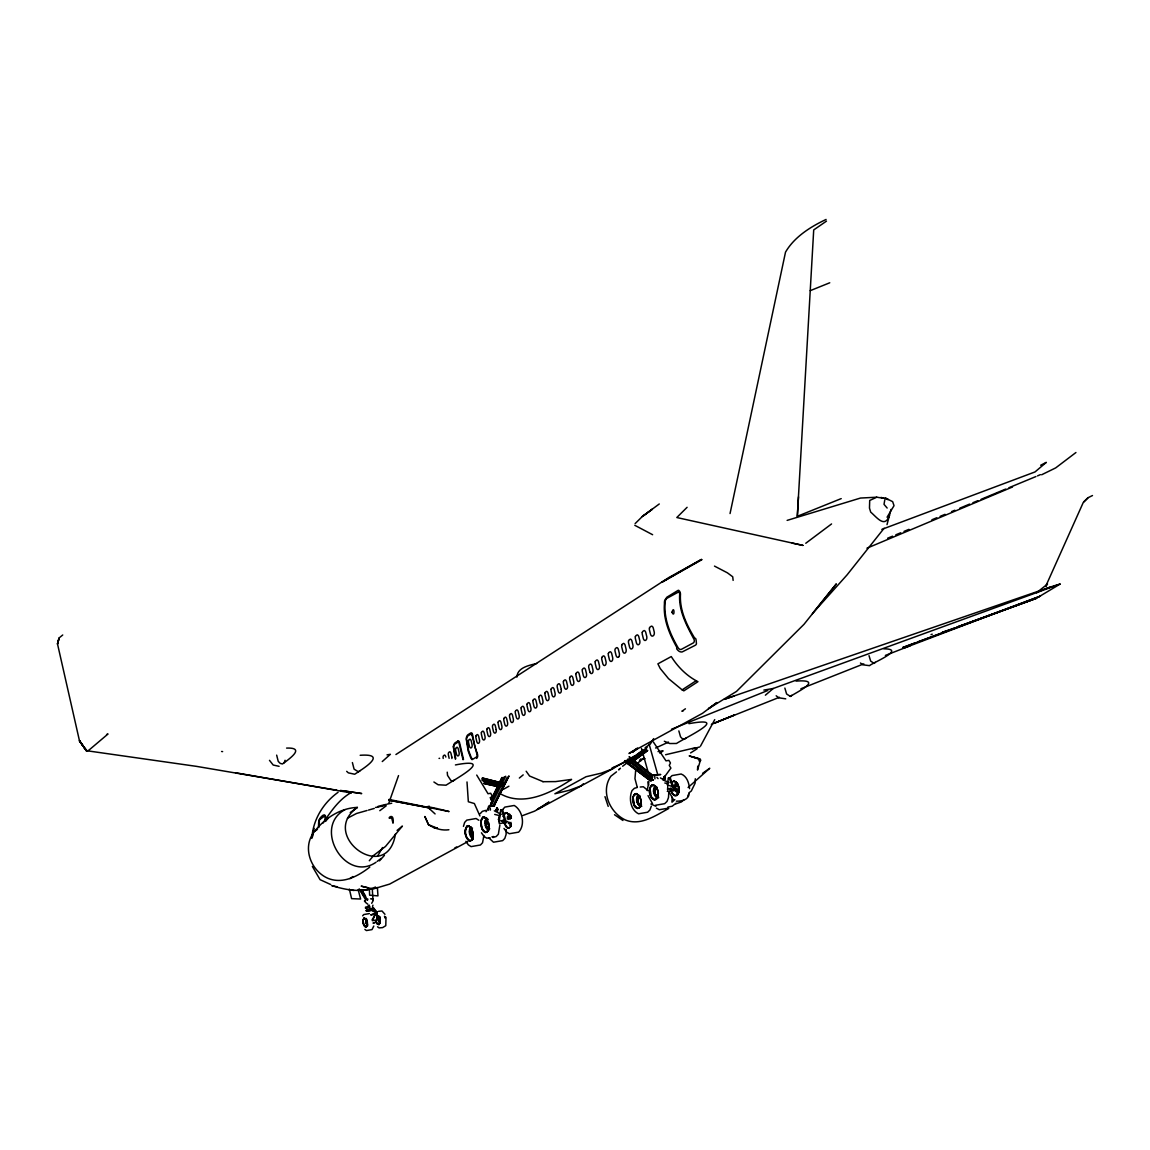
<?xml version="1.0" encoding="UTF-8"?>
<svg xmlns="http://www.w3.org/2000/svg" width="1150" height="1150" viewBox="0 0 1150 1150"><rect width="100%" height="100%" fill="white"/><g stroke="black" fill="none" stroke-linecap="round" stroke-linejoin="round"><path stroke-width="1.5" d="M670.967 787.851L670.953 790.726L667.302 791.416M665.261 778.823L664.456 776.48L663.363 779.182L664.916 779.413M325.206 820.999L325.249 817.751A3.22 1.035 -83.8 0 0 324.889 816.011L324.889 816.011M325.536 820.999L325.579 817.894A4.341 1.394 -83.8 0 0 325.335 815.637C324.156 812.619 318.507 818.872 318.751 821.589A4.212 0.992 -84.5 0 0 318.622 823.184L318.521 826.764M367.626 925.017L366.261 922.789L366.706 919.382M372.413 920.733L376.984 919.784L376.927 911.893L372.039 919.871M488.808 828.863L488.779 830.386C484.797 828.144 483.575 821.373 486.709 817.981L487.255 819.432C484.912 822.02 485.889 827.066 488.808 828.863L489.756 828.762M367.598 925.937L365.757 923.019L366.39 918.505M641.772 806.308L640.478 806.423L640.507 804.971C637.517 803.462 636.525 798.373 639.026 796.016L640.018 795.901M658.777 797.683L657.455 797.812L657.498 796.346C654.436 794.837 653.43 789.662 655.989 787.29L657.009 787.175M386.012 917.226L385.782 925.678L382.634 927.604L379.069 927.892L377.531 926.756M318.751 827.626L319.47 819.777L324.789 815.867M379.874 917.039L379.802 919.971M378.781 919.137L379.313 917.154L380.233 917.47M378.968 924.614L377.272 923.953L375.878 921.021L377.272 923.996L378.939 924.542L380.018 922.559L379.644 917.829M483.92 835.489L482.54 842.749L480.441 844.991L471.083 846.616L468.352 844.876L465.908 841.311M371.22 914.94L373.98 914.092L373.118 914.552M499.862 825.154L498.367 834.21L496.211 836.496L492.904 837.531M506.287 829.495L506.086 834.497L504.807 838.393L502.679 840.636L493.494 842.217L489.095 838.149M471.069 826.692C468.007 830.056 469.214 836.711 473.11 838.954L473.124 837.444C470.278 835.648 469.315 830.702 471.601 828.129L472.521 828.029M376.927 911.893L376.984 919.784M640.981 805.273L641.024 804.123M509.996 818.8L510.528 815.695M657.944 796.663L658.001 795.498M500.825 820.755L506.331 822.796L502.622 809.773L500.696 809.758L499.862 815.939M508.702 819.202L509.738 815.796M510.341 818.886L510.816 816.169M509.393 818.57L510.054 814.459M695.304 778.737L695.046 783.351L691.308 790.984L688.778 792.982M697.748 766.13L697.518 770.069L700.58 759.661L689.181 755.895L699.919 758.971L692.199 756.714M841.211 498.611L797.324 516.307L798.503 496.843M797.324 516.307L813.711 229.928L826.491 221.116M668.783 792.652L668.481 797.568L667.029 801.421L664.671 803.678L655.5 805.273M671.931 802.197L672.232 797.367M647.191 790.539L648.902 781.799M488.966 828.791L488.649 822.724M640.478 806.423C636.396 804.54 635.159 797.726 638.494 794.636L639.026 796.016M638.523 799.307L638.681 797.079M657.455 797.812C653.301 795.944 652.05 789.015 655.457 785.881L655.989 787.29M668.351 788.699L673.138 790.74L674.418 789.274L670.321 778.09L668.394 778.076L667.402 784.056M675.611 787.261L676.171 784.616L677.681 783.826M677.149 786.959L677.695 784.329M498.079 809.6L497.102 808.004L495.952 810.807L497.634 811.038L497.102 808.004L495.938 810.003M635.749 769.479L634.958 778.636L637.158 786.887M428.993 806.021L429.496 808.781L435.088 813.927M391.661 817.621C384.718 820.928 394.551 810.046 393.027 823.184L391.906 818.886M453.316 746.695L455.299 759.043M395.442 833.98C387.421 885.629 317.989 835.475 357.363 807.415C340.314 808.048 324.746 818.254 314.611 831.407C301.602 846.831 310.644 871.111 328.296 878.471C343.16 884.336 358.268 876.07 369.826 867.057M366.764 899.789L367.942 899.142M498.856 821.804L499.201 816.054M667.546 789.935L667.949 783.682L664.815 783.006M311.851 838.436C312.944 819.835 323.064 803.059 338.071 792.307M312.182 837.258L313.389 830.587M370.544 898.826L373.146 898.811L372.37 899.228M372.557 906.631L372.916 905.179M687.801 796.49L688.102 794.938M312.354 837.056L314.137 828.402M730.049 513.547L785.508 252.166C794.247 237.015 810.621 226.708 826.088 219.449M366.447 920.144L367.598 924.643M505.324 822.983L501.63 809.974L500.696 809.758M887.009 524.63L891.02 509.436M59.081 638.02L57.5 643.971L59.081 638.02L57.514 643.971L79.479 740.844L86.379 750.677L196.449 766.36L336.749 790.194M503.369 785.464L503.168 786.169L504.045 783.481L482.482 777.989M673.138 790.74L673.497 789.461L669.386 778.262L668.394 778.076M503.369 816.5L505.267 812.82L506.834 812.662C511.534 817.348 514.151 822.451 506.834 812.806L505.267 812.964L503.412 816.557M366.893 925.419L367.109 924.614M367.468 925.175L365.585 927.303C363.026 925.333 361.876 920.747 363.989 918.102L365.801 918.649L367.195 921.596M373.793 926.038L372.011 929.602L366.419 930.551L364.881 929.401M380.046 917.326L379.96 919.885M379.601 923.824L379.155 917.312L376.611 915.414M471.787 838.178L472.176 836.841M487.427 829.61L487.83 828.259M463.436 826.39L464.643 822.423L466.785 820.122L476.071 818.512L478.831 820.266M473.239 837.401L472.521 839.687L469.818 841.167C465.247 838.235 463.45 830.171 467.173 825.959L468.654 825.829C473.196 828.575 474.864 836.409 471.256 840.477L469.775 840.636C465.376 837.904 463.867 830.156 467.475 826.275L470.364 827.051L471.701 828.992M639.084 805.704L639.501 804.411M656.032 797.094L656.463 795.786M367.195 920.949L367.224 922.976M510.571 826.663L511.304 824.421L510.629 826.778L507.797 828.158L503.786 822.408M510.658 823.227L510.959 822.365M676.876 782.69L676.89 785.206L677.393 783.869L674.259 780.879L671.212 782.446M276.661 755.133L278.243 761.401L280.255 763.413L282.454 763.959L284.194 762.752L285.056 760.251M388.858 802.973L398.533 775.589M641.168 804.827L640.349 807.056L637.416 808.536C632.5 806.021 630.904 797.683 634.958 793.759L636.582 793.601L639.846 796.447M658.217 796.174L657.383 798.431L654.379 799.954C649.348 797.453 647.738 788.943 651.878 785.004L653.545 784.832L656.88 787.693L658.461 793.342M651.317 806.208L649.894 810.003L647.608 812.231L638.538 813.798C630.502 809.801 628.676 798.287 632.04 790.582L634.369 788.311L637.359 787.448M689.253 793.557C688.476 800.012 681.734 801.219 676.401 801.191M677.738 790.309L678.629 792.738L677.062 788.684M663.378 778.406L664.456 776.48L665.347 778.033M373.046 919.367L376.151 912.223L370.027 908.845L370.128 909.765L376.208 912.712L376.884 912.079L373.621 908.098L370.027 908.845M496.383 809.485L497.102 808.004L497.662 809.241M499.589 782.388L501.932 777.572M491.984 800.529L502.938 778.033M499.747 782.302L502.09 777.472M323.078 823.055C330.798 811.555 339.164 799.121 351.641 792.321M700.681 760.567L698.97 760.883L699.488 758.827M884.738 500.164L884.019 504.347L887.153 508.041M490.705 803.85L504.088 777.242M490.762 805.977L505.713 776.236M493.062 805.446L507.222 777.271M493.853 805.963L508.774 776.221M494.04 805.863L508.99 776.092M490.849 803.764L504.289 777.127M637.833 764.189L640.521 759.029M498.281 819.548L499.546 817.147M700.551 746.048L714.725 719.627M377.876 855.686L382.519 847.536M371.694 903.296L373.06 900.867M490.231 808.148L490.446 810.06M635.131 523.595L642.332 516.508L659.266 503.973M887.067 517.241L894.024 505.669L892.659 501.659L885.414 498.051L888.131 499.574L880.986 497.404M653.646 738.631L650.325 744.05L645.136 747.673M486.062 811.699L492.717 801.349L491.122 798.517L492.229 796.001L490.691 793.27L488.031 793.73L476.718 775.071M664.599 776.768L670.896 768.099L669.242 765.397L670.464 762.953L668.854 760.366L665.994 760.854L653.286 741.879M470.609 836.51L471.313 835.576M486.234 827.928L486.939 826.979M509.306 822.681L508.588 823.63L507.768 821.402M884.091 528.253L847.047 574.914L812.403 613.626L836.352 583.884L803.994 624.321L736.503 691.409L708.443 708.688L716.924 702.535L702.434 713.359L628.992 753.509L637.603 747.974M637.848 804.123L638.581 803.203M654.781 795.498L655.529 794.578M889.511 515.301C884.954 528.842 876.731 517.184 870.708 512.124L869.472 508.099L869.702 500.466L876.76 497.217L885.126 498.482M369.308 860.732L372.844 856.491M328.21 818.196L325.464 821.431M378.911 915.917L378.853 917.24M471.759 828.733L470.968 833.721M362.652 915.831L363.803 914.538L369.351 913.603M487.413 820.051L486.608 825.111M1092.5 495.535L1088.101 497.691L1083.228 502.564L1045.638 586.471L1047.521 584.013L1037.07 592.365M502.78 809.413L504.85 807.099L514.223 805.474C522.632 810.376 525.478 824.952 518.636 832.14L509.321 833.736L506.518 832.011L504.002 828.446M379.486 860.847L384.431 855.356M488.074 830.645L485.415 832.083C480.916 829.351 479.406 821.459 483.086 817.564L486.048 818.326L488.894 825.801L488.232 831.119L485.458 832.629C480.671 829.667 479.104 821.373 482.885 817.075L484.438 816.931L487.586 819.964M629.294 763.729L628.777 763.183L630.789 762.091C624.579 758.727 629.079 766.633 630.789 762.091L629.395 760.596L647.134 747.514M480.183 813.682L482.382 811.339L485.631 810.391M671.284 782.546L674.259 781.023C679.003 783.222 680.168 789.949 678.098 794.42L675.036 795.958L671.859 793.054L670.752 790.381M639.184 796.605L638.092 798.431L638.25 801.435M656.147 787.879L655.04 789.734L655.198 792.781M669.789 777.86L672.074 775.589L681.145 774.008C686.967 776.25 688.979 782.992 689.569 788.656M687.096 507.308L676.804 517.529L802.916 545.402M1083.659 501.946L1088.029 497.749M672.621 801.651L674.82 799.566M614.848 766.719L612.476 768.876L534.419 811.21L522.761 815.537M583.395 783.797L581.052 785.924L569.135 790.323L554.875 793.773L586.026 776.739L601.263 773.159L612.476 768.876L634.124 756.197M620.425 768.2L618.599 769.853L619.491 769.206M382.26 761.559L390.396 754.299L387.018 754.86M622.624 766.231L627.368 762.666M688.088 787.506L709.766 768.258L702.578 773.346M765.383 695.204L773.246 688.491L1060.099 584.071L1036.481 598.244L902.707 647.551L914.48 643.137M683.919 799.782L681.332 801.967L675.855 803.836M636.611 748.822L632.658 752.129L636.942 748.966M386.271 805.762L379.802 810.693M519.34 778.047L523.192 774.884M59.872 637.316L62.733 634.987M397.081 830.401L402.399 826.074L385.494 846.458L372.614 856.175M875.337 662.342L874.072 663.363L870.665 661.092L869.026 655.673M676.056 803.174L672.175 806.236L667.848 807.099M1075.94 452.511L1055.671 467.906L1041.641 474.777M784.861 688.059L786.6 693.982L790.337 696.411L791.732 695.333M616.515 771.851L610.866 776.207C600.372 791.258 609.687 812.504 625.226 819.907C640.607 826.318 655.716 815.393 668.783 808.479M659.985 753.135L662.831 750.95L658.03 751.597M377.214 861.393L381.081 858.461M631.982 759.115L643.008 750.792L630.214 759.704M630.128 759.618L642.534 750.289M634.8 759.575L642.893 753.451M805.776 543.26L831.565 523.94M632.572 759.144L646.012 749.139L630.775 759.633M632.141 761.099L646.947 750.116M634.009 760.639L647.464 750.663M629.395 760.596L631.465 762.551L647.694 750.533M376.007 862.284C345.259 883.329 312.268 827.224 344.957 809.686M349.988 878.629L352.82 876.559M682.137 689.856L683.848 690.848L697.964 681.677C686.938 676.143 677.709 666.914 671.269 656.564L657.901 663.837L660.215 668.495L668.524 678.644L682.137 689.856L696.181 680.714M350.247 812.547L357.363 807.415M685.874 738.185L684.351 739.277L682.439 738.803L680.541 736.834L678.845 730.911M314.611 831.407L317.457 829.38M284.194 762.752C290.993 757.634 304.865 747.414 286.594 748.089M360.209 770.557L358.441 771.808L354.085 769.149L352.389 762.565M454.71 779.844L453.043 780.994L450.901 780.519L447.537 775.373L447.235 772.167M542.973 806.164L548.952 802.068L537.424 809.312L541.938 806.797M370.674 909.779L369.567 910.714L370.616 910.584M395.916 754.529L668.567 577.702L701.442 559.504M690.589 752.919L697.044 748.837M457.815 741.117L455.069 742.842A4.485 1.826 -82.1 0 0 453.33 746.695M490.101 797.827L494.658 795.067M367.756 906.243L369.495 905.194M659.985 752.617L662.831 750.95M537.409 809.327L539.867 807.889M701.414 559.403L661.811 582.288L701.974 559.633M503.269 789.389L508.918 786.212M467.82 841.613L389.649 884.091L373.175 888.993L361.186 886.147L367.871 887.771M456.665 846.961L454.825 847.952M627.383 761.688L629.884 761.142M790.337 696.411C797.381 691.768 824.277 678.989 796.073 681.102M347.458 818.196L356.572 813.467L367.022 810.506M1040.664 465.247L1046.328 462.357L1035 471.946L881.863 529.374M670.824 790.352L673.411 794.909L676.66 795.613L678.859 792.134L678.615 786.384M634.886 758.943L639.386 756.7M382.289 806.322L385.408 804.871M485.386 825.7L486.292 825.283M469.775 834.311L470.666 833.894M439.056 758.425L439.214 758.339A2.544 1.035 -84.2 0 1 439.631 758.425M611.987 768.027L626.52 761.357M655.586 748.018L668.509 742.095M683.273 710.743L681.907 711.275L685.414 708.803M653.904 793.371L654.853 792.954M636.985 802.024L637.919 801.607M810.232 290.662L829.754 282.785M866.956 548.191L1012.46 487.011M1037.516 475.884L1040.362 474.662M887.613 538.229L892.544 536.173M895.821 534.808L900.738 532.766M904.015 531.401L908.946 529.345M931.902 519.786L936.819 517.744M940.096 516.379L945.027 514.337M951.582 511.606L954.859 510.241M959.79 508.185L969.622 504.088M972.9 502.723L977.831 500.681M981.108 499.316L1005.704 489.066M526.154 771.233L529.575 776.02L543.03 781.626M1008.938 487.729L1035.934 476.546M671.471 729.244L767.783 690.489M711.376 724.356L779.413 697.288M692.386 748.995L699.717 746.954M800.917 688.764L863.779 663.852M369.021 906.401L365.513 907.163L365.556 908.227L369.869 906.674L368.762 907.609L369.811 907.465M885.371 655.428L910.268 645.711M370.228 909.061L366.203 910.383L366.519 911.289L368.978 910.34M931.054 634.628L932.219 634.182M903.9 648.14L1040.434 596.088L917.829 641.887M371.809 908.658L373.074 908.313M370.688 914.825L374.497 913.833L373.304 914.466M787.132 520.389L860.502 498.051L876.76 497.217M942.396 632.342L947.442 630.516M957.519 626.865L1036.481 598.244A16.833 10.494 80.2 0 1 1033.232 599.006M942.137 632.457L953.839 628.231M957.174 627.009L1035.704 598.589M375.518 887.024C361.718 893.119 345.733 889.899 331.832 885.673L336.964 886.751M724.083 699.401L1051.301 586.759M724.457 699.286L734.304 695.937M668.193 808.191L659.281 809.729L656.363 808.119M380.679 806.596L382.016 806.208M368.474 810.089L374.253 808.436M379.054 807.056L375.561 807.429M372.255 888.619L367.497 889.87L359.044 890.086M378.048 806.366L385.811 804.425M665.62 754.731L695.692 747.658M365.556 908.227L369.294 907.422M366.203 910.383L369.84 909.607M366.519 911.289L370.099 910.527M370.128 909.765L372.528 909.262M376.151 912.223L376.884 912.079M377.114 912.352L375.993 912.094M505.641 821.646L506.647 821.459M673.497 789.461L674.418 789.274M386.946 804.137L391.733 803.246M501.63 809.974L502.622 809.773M669.386 778.262L670.321 778.09M488.951 805.704L494.687 805.661L488.333 806.854L488.635 810.247M651.964 775.143L660.574 774.525L651.964 775.143L652.352 780.031M645.049 758.655L642.606 759.101L640.392 761.214M644.259 757.908L640.449 759.934M763.873 690.086L773.246 688.491M688.908 723.666C732.334 715.76 684.077 738.329 676.516 743.475L669.717 743.533L664.326 741.247M455.429 764.937C496.168 757.031 455.055 779.211 446.027 785.206L438.136 784.76L433.909 782M536.662 663.507C529.302 665.304 517.169 667.532 516.925 677.106M509.378 828.086L506.259 827.253L503.729 822.437M493.522 836.654L491.97 836.855L493.451 836.539M378.451 911.332L381.987 910.987L384.963 914.322M657.498 796.346L658.504 796.246M487.255 819.432L488.189 819.332M640.507 804.971L641.499 804.871M678.96 791.617L677.264 791.214L675.884 788.814M490.159 837.818L486.723 838.134L483.949 836.395L481.448 832.801M640.219 787.031L643.367 786.758L648.025 790.596M627.857 762.234L630.789 762.091M448.888 829.754C441.772 830.774 434.527 828.489 428.519 824.708L424.896 816.557L428.519 824.708L437.359 828.259L433.938 827.655L437.446 828.144M376.611 915.501L378.336 916.104L379.299 918.678M360.18 755.277C388.326 753.336 363.371 768.516 354.703 774.238L348.335 772.857L346.682 771.334M542.901 781.698L555.594 781.598L571.593 779.398C551.396 792.753 522.934 807.458 499.402 793.212M658.059 778.636L656.909 777.299M330.769 884.566L320.074 879.664L312.354 866.424M221.576 751.482L222.626 751.597M785.752 698.841L778.751 697.791L776.164 695.779M653.516 790.999L654.551 791.143M636.611 799.667L637.632 799.811M344.008 790.941L361.704 793.557L340.429 790.409M348.953 889.726L354.056 890.503M484.984 823.242L485.99 823.4M469.387 831.867L470.364 832.025M235.577 772.771L351.296 792.954M388.959 799.437L449.089 811.555L439.544 809.183M802.944 545.387L792.235 543.116M427.426 806.581L437.949 808.781M883.876 648.83C907.278 648.931 870.823 663.521 869.616 665.678L862.96 664.815L860.459 663.004M279.091 766.317L273.197 765.038L269.488 760.337M483.863 783.524L499.416 786.945M484.222 782.747L499.747 786.183M484.021 783.438L499.546 786.873M502.219 783.193L482.109 778.694L502.076 783.826M669.271 788.512L671.787 789.101M494.701 814.416L499.804 815.666L499.244 823.688L503.197 822.926L503.111 819.964M481.749 780.016L500.049 784.631M483.201 781.137L501.501 785.738M482.281 778.104L502.234 783.15M483.402 781.008L503.312 786.083M655.917 806.308L650.886 803.994M501.817 820.568L504.189 821.215M669.357 785.565L671.686 786.298M662.86 779.901L669.084 782.518M429.482 807.631L428.016 806.61M652.625 534.721L634.8 525.306M494.299 810.793L501.299 814.387M714.481 566.102L727.375 572.815L732.723 576.783L733.125 580.391M660.387 777.917L663.392 779.571M656.578 795.196L657.498 795.742M510.557 815.695L511.419 816.212M639.601 803.821L640.507 804.367M511.161 823.86L509.522 822.279M487.931 827.641L488.793 828.23M614.517 814.732L622.955 820.482M472.276 836.237L473.124 836.812M653.689 788.742L654.681 789.446M636.769 797.439L637.747 798.143M380.161 921.984L379.256 920.992M380.19 922.401L379.414 922.76L380.132 923.306M624.536 761.314L650.957 781.281M625.111 760.509L651.533 780.505M624.709 761.228L649.736 780.16M485.099 820.899L486.062 821.646M365.513 902.419L367.899 904.259M469.488 829.567L470.436 830.314M629.021 756.858L652.05 775.1M629.941 758.698L652.97 776.94M627.828 759.043L652.223 778.363M627.411 759.747L653.171 780.146M629.611 757.045L652.107 774.928M627.986 759.934L653.286 780.074M427.8 807.056L429.496 808.781M629.553 760.509L631.465 762.551M374.799 910.211L376.941 912.568M673.426 799.595L668.898 791.646M652.539 803.649L648.039 795.656M471.874 828.676L468.783 825.671L467.274 825.801C463.709 829.998 464.801 838.264 469.674 841.053L472.319 839.615L473.024 837.401L472.636 831.493M86.351 750.634L79.479 740.773L86.408 750.691A20.973 8.582 81.9 0 0 89.111 749.987L108.014 733.988A516.695 213.483 77.2 0 0 106.562 734.491M509.522 816.241L510.082 817.061M654.408 786.974L655.169 788.109M637.459 795.699L638.221 796.821M471.558 829.179L472.104 829.984M485.746 819.073L486.507 820.266M470.12 827.77L470.868 828.949M365.858 919.123L366.304 919.842M86.279 750.533L86.049 749.929A1.926 0.791 81.7 0 1 85.962 749.239M361.948 890.057L365.571 896.253M361.373 889.654L367.554 900.206M360.353 890.201L362.998 894.714M359.202 888.878L365.556 899.731M479.924 815.968L474.361 803.534L468.338 801.751L467.001 781.957M664.988 777.688L664.456 776.48L663.794 777.903M677.465 783.84L678.543 786.413M676.488 789.044L677.364 791.157M675.539 788.986L676.214 790.596L675.467 791.516L674.604 789.389M463.522 759.446L459.583 742.799A4.485 1.826 -82.1 0 0 457.815 741.089M463.033 759.719L459.267 744.251A3.536 1.466 -84 0 0 459.051 743.144A3.364 1.366 -82.1 0 0 458.002 742.138L454.882 744.107A3.349 1.366 -82.1 0 0 453.848 746.408A3.536 1.466 -84.1 0 0 453.689 747.73L455.774 758.756M385.121 917.858L384.517 916.205L385.192 917.858M378.781 920.187L378.753 921.754L378.278 920.402M604.986 796.634L608.206 806.38M649.132 744.179L657.613 774.223M641.47 748.406L648.039 771.765M647.795 781.842L648.729 785.163M589.792 671.758L588.757 667.518A2.659 1.366 83.6 0 1 588.757 665.836L588.857 665.548A2.573 1.179 -83.1 0 1 589.418 664.657L590.352 664.082A2.832 1.308 -83.1 0 1 591.028 664.24L591.201 664.398A2.933 1.509 83.6 0 1 591.977 665.764L592.954 669.803A3.076 1.581 83.5 0 1 592.322 673.109A7.705 3.953 83.6 0 1 591.646 673.526A3.076 1.581 83.5 0 1 589.792 671.758M445.826 757.059L445.74 756.7A2.631 1.208 82.8 0 0 445.093 755.449L444.949 755.291A2.544 1.049 -84.2 0 0 444.418 755.104L443.656 755.579A2.314 0.949 -84.2 0 0 443.196 756.341L443.124 756.599A2.386 1.107 82.8 0 0 443.138 758.094L443.21 758.425M365.484 901.14L364.536 900.68L364.607 901.614M377.387 887.484L377.962 895.879L369.624 895.203L369.423 889.554M449.147 758.324L448.371 754.846A2.401 1.107 82.8 0 1 448.342 753.336L448.428 753.077A2.329 0.963 -84.1 0 1 448.888 752.316L449.65 751.841A2.559 1.064 -84.1 0 1 450.196 752.028L450.34 752.186A2.645 1.222 82.8 0 1 450.987 753.437L451.821 757.117M561.258 689.411L560.309 685.457A2.861 1.438 83.4 0 0 559.561 684.121L559.403 683.962A2.774 1.251 -83.4 0 0 558.756 683.79L557.865 684.351A2.516 1.136 -83.4 0 0 557.319 685.199L557.232 685.486A2.602 1.308 83.4 0 0 557.232 687.125L558.224 691.294A3.019 1.509 83.3 0 0 560.007 693.048A7.533 3.781 83.4 0 0 560.654 692.631A3.019 1.509 83.3 0 0 561.258 689.411M496.211 729.661L495.334 725.866A2.731 1.308 83 0 0 494.644 724.572L494.529 724.471A2.645 1.136 -83.8 0 0 493.911 724.241L493.091 724.744A2.401 1.035 -83.8 0 0 492.603 725.549L492.545 725.707A2.487 1.193 83 0 0 492.531 727.375L493.451 731.357A2.875 1.38 83 0 0 495.089 733.067A7.188 3.436 83 0 0 495.679 732.694A2.875 1.38 83 0 0 496.211 729.661M667.302 784.07L667.546 785.349M367.281 921.524L367.439 922.501M358.139 889.568L360.626 899.027L351.598 898.639L349.37 889.079M373.621 908.098L373.721 909.018M654.695 775.632L654.954 778.895M372.284 888.835L372.959 900.163M472.032 735.008A3.565 1.495 -84 0 1 472.262 736.129L476.79 753.696A3.407 1.682 73 0 1 476.848 756.758L473.024 759.158A3.407 1.682 73 0 1 471.083 757.174L468.683 750.806L466.569 739.68A3.565 1.495 -84 0 1 466.713 738.343A3.378 1.394 -82 0 1 467.777 736L470.968 734.016A3.392 1.394 -82 0 1 472.032 735.008M618.7 656.851A7.834 4.097 83.8 0 1 617.996 657.283A3.134 1.639 83.7 0 1 616.084 655.5L615.02 651.173A2.702 1.423 83.7 0 1 615.02 649.477L615.121 649.175A2.631 1.222 -82.9 0 1 615.71 648.269L616.673 647.666A2.889 1.351 -82.9 0 1 617.378 647.824L617.564 647.982A2.976 1.567 83.7 0 1 618.355 649.362L619.361 653.473A3.134 1.639 83.7 0 1 618.7 656.851M472.118 759.704A4.557 2.243 73 0 1 470.436 757.059L468.194 751.108L466.181 738.631A4.528 1.854 -82 0 1 467.964 734.721L470.767 732.981A4.528 1.869 -82 0 1 472.564 734.649L474.893 746.982L477.149 752.962A4.571 2.257 73 0 1 477.696 756.312A4.514 2.084 86.4 0 1 476.531 758.439M451.821 757.117A2.774 1.294 82.8 0 1 451.878 758.54M1036.581 592.825A40.696 25.501 79.2 0 1 1036.854 592.652L1039.37 591.316A408.509 254.653 71.8 0 1 1042.734 589.921M1044.43 589.246A408.509 254.653 71.8 0 1 1054.794 585.623A410.679 255.976 71.8 0 1 1060.099 584.071M363.012 920.129L363.918 925.362L366.318 927.188L367.353 923.464L366.462 920L363.989 918.102L363.012 920.129M672.017 612.217C674.82 619.074 674.418 604.109 672.017 612.217M367.368 923.407L366.39 926.929L364.018 925.175A4.428 1.912 78.8 0 1 363.199 920.259L364.176 918.304L365.757 918.879A4.428 1.912 78.8 0 1 367.368 923.407M378.623 918.045L378.034 918.936L378.077 917.571L378.623 918.045M480.815 820.856L482.224 829.509L483.661 831.551L486.824 832.327C490.633 828.187 489.052 819.921 484.294 817.089L482.784 817.233L480.815 820.856M508.429 817.377L508.343 819.116L507.337 818.958L507.466 816.644L508.429 817.377M633.118 797.525L634.426 805.374L637.373 808.019L638.969 807.846C642.821 804.224 641.298 796.346 636.669 794.046L633.866 795.469L633.118 797.525M676.775 647.321L676.689 648.83A6.699 4.37 66.3 0 0 682.295 651.878L695.218 645.308A5.319 3.464 36.2 0 0 696.44 643.799L696.196 640.766A6.598 4.327 66.3 0 0 695.692 638.595L694.456 637.804C686.521 624.508 679.434 610.032 680.469 594.018A5.391 2.832 -83.3 0 0 679.621 591.287L678.716 590.338A4.643 1.955 -67.3 0 0 677.738 590.582L666.827 597.238L664.729 600.314A5.419 2.846 -83.4 0 0 664.441 603.707C663.104 619.39 669.401 633.966 676.775 647.321M649.994 788.828L651.317 796.763L654.336 799.423L655.96 799.236C659.985 795.484 658.289 787.276 653.416 784.99L651.791 785.148C647.637 789.001 649.161 797.511 654.249 799.839L655.859 799.638C659.956 795.958 658.476 787.664 653.631 785.277L650.771 786.729L649.994 788.828M511.175 824.55L511.089 826.074L509.781 825.24L510.198 823.946L511.175 824.55M632.744 797.396L634.081 805.618L635.576 807.53L638.868 808.234C642.951 804.468 641.326 796.145 636.453 793.744L634.857 793.902L632.744 797.396M678.184 792.364L678.083 793.831L676.703 793.054L677.149 791.804L678.184 792.364M675.366 785.493L675.237 787.175L674.188 787.046L674.36 784.803L675.366 785.493M455.616 748.708L455.601 748.822A2.415 1.121 82.8 0 0 455.616 750.332L456.507 754.213A2.789 1.308 82.8 0 0 458.045 755.909A6.986 3.249 82.8 0 0 458.62 755.55A2.789 1.308 82.8 0 0 459.109 752.603L458.261 748.909A2.659 1.236 82.8 0 0 457.614 747.644L457.499 747.543A2.573 1.078 -84.1 0 0 456.909 747.313L456.147 747.788A2.343 0.978 -84.1 0 0 455.673 748.564L455.616 748.708M468.51 740.672L468.481 740.787A2.444 1.15 82.9 0 0 468.496 742.311L469.401 746.235A2.817 1.323 82.9 0 0 470.982 747.931A7.058 3.321 82.9 0 0 471.558 747.572A2.817 1.323 82.9 0 0 472.061 744.596L471.198 740.873A2.688 1.265 82.9 0 0 470.537 739.594L470.422 739.479A2.602 1.093 -84 0 0 469.832 739.249L469.042 739.738A2.357 0.992 -84 0 0 468.567 740.528L468.51 740.672M475.913 736.057L475.884 736.173A2.458 1.164 82.9 0 0 475.899 737.711L476.819 741.649A2.832 1.337 82.9 0 0 478.4 743.36A7.101 3.349 82.9 0 0 478.989 742.986A2.832 1.337 82.9 0 0 479.493 739.996L478.63 736.244A2.702 1.279 82.9 0 0 477.969 734.965L477.811 734.807A2.616 1.107 -83.9 0 0 477.25 734.62L476.459 735.123A2.372 1.006 -83.9 0 0 475.971 735.914L475.913 736.057M481.404 732.636L481.39 732.751A2.458 1.164 83 0 0 481.404 734.289L482.31 738.242A2.846 1.351 82.9 0 0 483.92 739.953A7.13 3.378 83 0 0 484.509 739.594A2.846 1.351 82.9 0 0 485.027 736.575L484.15 732.809A2.702 1.294 83 0 0 483.474 731.529L483.331 731.371A2.631 1.121 -83.9 0 0 482.756 731.184L481.951 731.688A2.386 1.006 -83.9 0 0 481.462 732.478L481.404 732.636M486.953 729.186L486.924 729.301A2.473 1.179 83 0 0 486.939 730.839L487.859 734.821A2.861 1.366 82.9 0 0 489.483 736.532A7.159 3.407 83 0 0 490.073 736.158A2.861 1.366 82.9 0 0 490.59 733.125L489.713 729.359A2.717 1.294 83 0 0 489.037 728.065L488.923 727.964A2.631 1.121 -83.9 0 0 488.304 727.734L487.499 728.223A2.401 1.021 -83.9 0 0 487.011 729.028L486.953 729.186M498.18 722.186L498.151 722.301A2.487 1.193 83 0 0 498.166 723.867L499.1 727.864A2.889 1.394 83 0 0 500.739 729.589A7.216 3.464 83 0 0 501.342 729.215A2.889 1.394 83 0 0 501.874 726.153L500.983 722.344A2.746 1.323 83 0 0 500.293 721.05L500.135 720.892A2.659 1.15 -83.8 0 0 499.546 720.719L498.726 721.223A2.415 1.035 -83.8 0 0 498.238 722.027L498.18 722.186M503.858 718.649L503.829 718.764A2.501 1.208 83.1 0 0 503.844 720.331L504.778 724.342A2.904 1.394 83 0 0 506.446 726.067A7.245 3.493 83.1 0 0 507.049 725.693A2.904 1.394 83 0 0 507.581 722.617L506.69 718.793A2.76 1.337 83.1 0 0 506 717.499L505.871 717.384A2.674 1.15 -83.8 0 0 505.238 717.169L504.419 717.672A2.429 1.049 -83.8 0 0 503.916 718.491L503.916 718.491M509.594 715.07L509.565 715.199A2.516 1.222 83.1 0 0 509.579 716.766L510.514 720.806A2.904 1.409 83.1 0 0 512.181 722.531A7.274 3.536 83.1 0 0 512.799 722.143A2.904 1.409 83.1 0 0 513.346 719.052L512.454 715.214A2.76 1.337 83.1 0 0 511.75 713.92L511.621 713.805A2.674 1.164 -83.7 0 0 510.988 713.575L510.154 714.092A2.429 1.049 -83.7 0 0 509.651 714.912L509.594 715.07M515.372 711.476L515.344 711.591A2.53 1.236 83.1 0 0 515.358 713.173L516.307 717.226A2.918 1.423 83.1 0 0 517.989 718.951A7.303 3.565 83.1 0 0 518.607 718.563A2.918 1.423 83.1 0 0 519.153 715.458L518.247 711.606A2.774 1.351 83.1 0 0 517.543 710.298L517.385 710.139A2.688 1.179 -83.7 0 0 516.781 709.967L515.947 710.484A2.444 1.064 -83.7 0 0 515.43 711.318L515.43 711.318M521.194 707.839L521.18 707.954A2.53 1.236 83.2 0 0 521.18 709.55L522.143 713.618A2.933 1.438 83.1 0 0 523.839 715.343A7.331 3.594 83.2 0 0 524.457 714.955A2.933 1.438 83.1 0 0 525.018 711.836L524.113 707.969A2.789 1.366 83.2 0 0 523.394 706.661L523.264 706.546A2.702 1.179 -83.6 0 0 522.617 706.33L521.769 706.848A2.458 1.078 -83.6 0 0 521.266 707.681L521.194 707.839M527.088 704.174L527.059 704.289A2.544 1.251 83.2 0 0 527.059 705.884L528.023 709.967A2.947 1.452 83.2 0 0 529.733 711.706A7.374 3.623 83.2 0 0 530.366 711.318A2.947 1.452 83.2 0 0 530.926 708.184L530.006 704.303A2.803 1.38 83.2 0 0 529.288 702.981L529.129 702.822A2.717 1.193 -83.6 0 0 528.511 702.65L527.821 703.053A2.473 1.078 -83.6 0 0 527.146 704.016L527.088 704.174M533.011 700.479L532.982 700.594A2.559 1.265 83.2 0 0 532.996 702.204L533.959 706.301A2.961 1.466 83.2 0 0 535.684 708.041A7.403 3.651 83.2 0 0 536.317 707.638A2.961 1.466 83.2 0 0 536.878 704.49L535.972 700.594A2.817 1.394 83.2 0 0 535.239 699.272L535.124 699.171A2.731 1.208 -83.5 0 0 534.462 698.941L533.6 699.473A2.473 1.093 -83.5 0 0 533.068 700.321L533.011 700.479M538.991 696.742L538.962 696.871A2.573 1.279 83.3 0 0 538.976 698.481L539.954 702.592A2.976 1.481 83.2 0 0 541.679 704.332A7.432 3.68 83.3 0 0 542.326 703.944A2.976 1.481 83.2 0 0 542.901 700.767L541.966 696.857A2.832 1.409 83.3 0 0 541.247 695.534L541.118 695.419A2.731 1.208 -83.5 0 0 540.457 695.204L539.58 695.75A2.487 1.107 -83.5 0 0 539.048 696.584L538.991 696.742M545.028 692.99L544.999 693.105A2.573 1.279 83.3 0 0 545.014 694.729L545.991 698.855A2.99 1.481 83.3 0 0 547.745 700.609A7.461 3.723 83.3 0 0 548.378 700.206A2.99 1.495 83.3 0 0 548.967 697.015L548.033 693.091A2.832 1.409 83.3 0 0 547.299 691.754L547.17 691.653A2.746 1.222 -83.5 0 0 546.494 691.438L545.617 691.984A2.501 1.107 -83.5 0 0 545.086 692.817L545.028 692.99M551.123 689.195L551.094 689.31A2.587 1.294 83.3 0 0 551.094 690.934L552.086 695.089A3.004 1.495 83.3 0 0 553.84 696.842A7.489 3.752 83.3 0 0 554.501 696.44A3.004 1.495 83.3 0 0 555.076 693.234L554.142 689.296A2.846 1.423 83.3 0 0 553.409 687.959L553.279 687.844A2.76 1.236 -83.4 0 0 552.604 687.628L551.712 688.174A2.516 1.121 -83.4 0 0 551.181 689.023L551.123 689.195M563.457 681.504L563.428 681.634A2.616 1.323 83.4 0 0 563.428 683.273L564.434 687.456A3.019 1.524 83.4 0 0 566.217 689.209A7.561 3.824 83.4 0 0 566.878 688.793A3.019 1.524 83.4 0 0 567.482 685.558L566.533 681.591A2.875 1.452 83.4 0 0 565.786 680.239L565.656 680.139A2.789 1.251 -83.3 0 0 564.952 679.923L564.061 680.469A2.53 1.136 -83.3 0 0 563.514 681.332L563.457 681.504M569.696 677.609L569.667 677.738A2.631 1.337 83.4 0 0 569.681 679.377L570.688 683.574A3.033 1.538 83.4 0 0 572.499 685.342A7.59 3.853 83.5 0 0 573.16 684.926A3.033 1.538 83.4 0 0 573.764 681.677L572.815 677.681A2.889 1.466 83.4 0 0 572.053 676.329L571.924 676.229A2.803 1.265 -83.3 0 0 571.219 676.013L570.314 676.574A2.544 1.15 -83.3 0 0 569.768 677.436L569.696 677.609M576.006 673.684L575.977 673.799A2.631 1.337 83.5 0 0 575.977 675.467L576.998 679.679A3.048 1.553 83.4 0 0 578.824 681.447A7.633 3.881 83.5 0 0 579.485 681.03A3.048 1.553 83.4 0 0 580.103 677.753L579.14 673.742A2.904 1.481 83.5 0 0 578.378 672.391L578.249 672.29A2.817 1.279 -83.2 0 0 577.544 672.074L576.624 672.635A2.559 1.164 -83.2 0 0 576.064 673.512L576.006 673.684M582.374 669.717L582.346 669.846A2.645 1.351 83.5 0 0 582.346 671.499L583.366 675.74A3.062 1.567 83.5 0 0 585.206 677.508A7.662 3.924 83.5 0 0 585.882 677.077A3.062 1.567 83.5 0 0 586.5 673.799L585.537 669.774A2.918 1.495 83.5 0 0 584.761 668.409L584.588 668.251A2.817 1.294 -83.2 0 0 583.913 668.092L582.992 668.668A2.559 1.179 -83.2 0 0 582.432 669.544L582.374 669.717M595.269 661.681L595.24 661.796A2.674 1.38 83.6 0 0 595.24 663.478L596.275 667.747A3.091 1.596 83.6 0 0 598.144 669.53A7.734 3.996 83.6 0 0 598.834 669.099A3.091 1.596 83.6 0 0 599.466 665.778L598.489 661.724A2.947 1.524 83.6 0 0 597.698 660.344L597.526 660.186A2.846 1.308 -83 0 0 596.836 660.028L595.901 660.617A2.587 1.193 -83 0 0 595.326 661.509L595.269 661.681M601.809 657.599L601.781 657.728A2.688 1.394 83.7 0 0 601.766 659.41L602.816 663.708A3.105 1.61 83.6 0 0 604.699 665.491A7.763 4.025 83.7 0 0 605.403 665.045A3.105 1.61 83.6 0 0 606.036 661.71L605.044 657.642A2.961 1.538 83.7 0 0 604.268 656.262L604.081 656.104A2.861 1.323 -83 0 0 603.391 655.946L602.442 656.535A2.602 1.208 -83 0 0 601.867 657.426L601.809 657.599M608.393 653.488L608.364 653.617A2.702 1.409 83.7 0 0 608.364 655.313L609.414 659.626A3.119 1.624 83.7 0 0 611.311 661.408A7.806 4.068 83.7 0 0 612.016 660.962A3.119 1.624 83.7 0 0 612.663 657.613L611.671 653.516A2.961 1.553 83.7 0 0 610.88 652.136L610.693 651.978A2.875 1.337 -82.9 0 0 610.003 651.82L609.04 652.424A2.616 1.222 -82.9 0 0 608.465 653.315L608.393 653.488M376.079 922.171L373.247 923.033L376.079 922.171M621.776 645.15L621.747 645.279A2.717 1.423 83.8 0 0 621.733 647.004L622.811 651.346A3.148 1.653 83.7 0 0 624.738 653.128A7.878 4.14 83.8 0 0 625.456 652.683A3.148 1.653 83.7 0 0 626.117 649.29L625.111 645.164A2.99 1.581 83.8 0 0 624.306 643.784L624.119 643.626A2.904 1.366 -82.8 0 0 623.401 643.468L622.423 644.072A2.631 1.236 -82.8 0 0 621.834 644.977L621.776 645.15M628.547 640.924L628.518 641.067A2.731 1.438 83.8 0 0 628.518 642.778L629.596 647.148A3.163 1.667 83.8 0 0 631.537 648.931A7.906 4.183 83.9 0 0 632.256 648.485A3.163 1.667 83.8 0 0 632.931 645.078L631.911 640.924A3.004 1.596 83.8 0 0 631.106 639.544L630.919 639.386A2.918 1.38 -82.7 0 0 630.2 639.227L629.208 639.846A2.645 1.251 -82.7 0 0 628.619 640.751L628.547 640.924M635.389 636.669L635.361 636.798A2.746 1.452 83.9 0 0 635.361 638.523L636.439 642.908A3.177 1.682 83.8 0 0 638.408 644.704A7.949 4.212 83.9 0 0 639.127 644.244A3.177 1.682 83.8 0 0 639.817 640.823L638.782 636.654A3.019 1.61 83.9 0 0 637.962 635.26L637.776 635.102A2.933 1.394 -82.7 0 0 637.057 634.944L636.065 635.562A2.659 1.265 -82.7 0 0 635.461 636.482L635.389 636.669M642.304 632.356L642.275 632.5A2.76 1.466 83.9 0 0 642.261 634.225L643.353 638.624A3.191 1.711 83.9 0 0 645.337 640.435A7.978 4.255 84 0 0 646.07 639.975A3.191 1.711 83.9 0 0 646.76 636.525L645.725 632.342A3.033 1.624 83.9 0 0 644.906 630.947L644.704 630.789A2.947 1.409 -82.6 0 0 643.971 630.631L642.979 631.249A2.674 1.279 -82.6 0 0 642.376 632.184L642.304 632.356M649.491 627.986L649.462 628.116A2.774 1.61 84.9 0 0 649.419 629.869L650.512 634.283A3.206 1.854 84.9 0 0 652.639 636.065A8.05 4.658 84.9 0 0 653.444 635.591A3.22 1.869 84.9 0 0 654.264 632.112L653.229 627.914A3.048 1.754 84.9 0 0 652.352 626.52L652.151 626.362A2.918 1.524 -81.3 0 0 651.346 626.218L650.239 626.865A2.731 1.423 -81.3 0 0 649.577 627.799L649.491 627.986M665.807 599.509L665.649 599.84A4.039 2.113 -83.4 0 0 665.088 602.801C663.766 619.16 670.292 634.469 678.371 648.197A4.039 2.631 66.3 0 0 681.246 649.419L693.479 642.836A3.853 2.53 66.3 0 0 694.197 639.688C686.651 625.471 678.399 610.794 679.707 593.961A3.982 2.099 -83.3 0 0 678.687 591.919L666.986 598.273A3.608 1.509 -67.4 0 0 666.137 599.049L665.807 599.509M498.036 785.594L491.007 800.041L498.18 785.508M509.565 815.178L508.875 816.011L508.056 814.833L509.033 813.726L509.565 815.178M676.617 783.351L675.869 784.171L675.036 783.049L676.099 781.957L676.617 783.351M643.367 515.732L642.332 516.508L652.337 509.22L643.367 515.732M724.457 719.052L714.524 723.091L734.562 714.969L724.457 719.052M428.864 807.789L388.973 800.227L428.864 807.789M86.394 750.691L79.479 740.844L86.379 750.677"/></g></svg>
